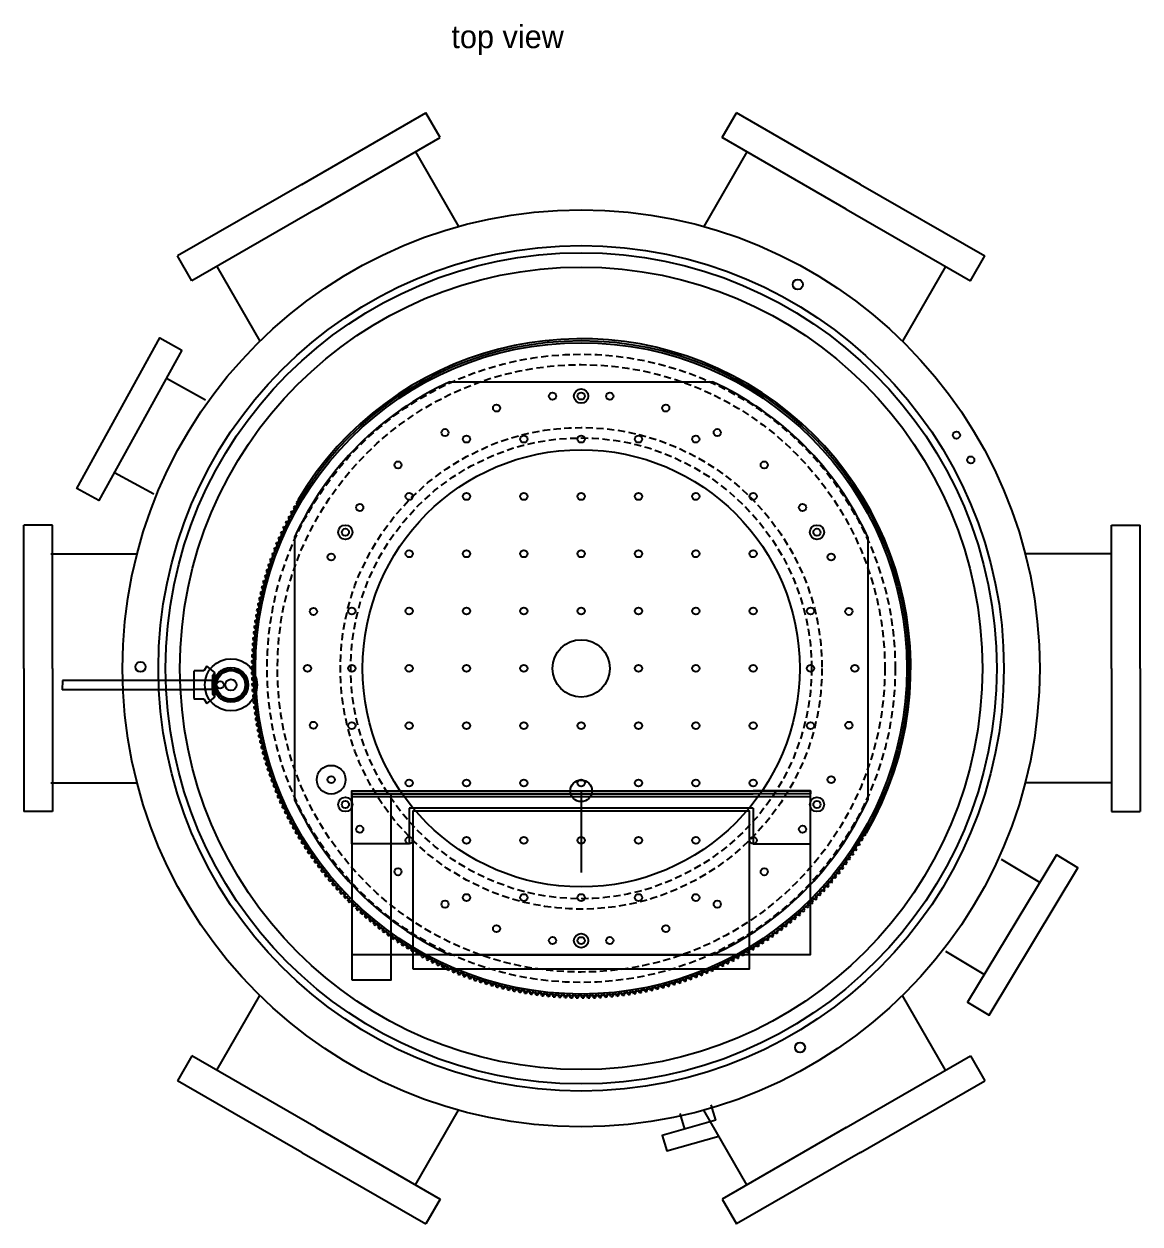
# Model space of a CAD drawing. Header units: inches. Extents: x -116 to 250, y -285 to 80.
# Drawn here: x -25.51 to 13.44, y -285.19 to -243.32 of the extents above; entities that cross this region are included whole.
import ezdxf

# ---------------------------------------------------------------- set-up
doc = ezdxf.new("R2010")
doc.units = ezdxf.units.IN
doc.header["$MEASUREMENT"] = 0
doc.linetypes.add('DASHED2', pattern=[0.375, 0.25, -0.125])
doc.linetypes.add('HIDDEN2', pattern=[0.1875, 0.125, -0.0625])

# ---------------------------------------------------------------- blocks, each defined once
blk = doc.blocks.new('*U36')
at = {"color": 4}
blk.add_arc((-7.99, -8.151), 11.5, 45.4038, 45.7334, dxfattribs=at)
for points in [[(0.037, 0.084), (-0.004, 0.061), (-0.044, 0.036), (-0.084, 0.01)], [(0.084, 0.038), (0.061, -0.003), (0.037, -0.044), (0.012, -0.084)]]:
    blk.add_open_spline(points, degree=3, dxfattribs=at)
blk = doc.blocks.new('*U37')
at = {"color": 0, "linetype": 'ByBlock', "lineweight": -2, "transparency": 16777216}
for p, rotation in [((78.687, -95.994), 49.27374301674811), ((78.887, -95.979), 48.26815642456929), ((79.087, -95.967), 47.26256983239065), ((79.287, -95.959), 46.2569832402122), ((79.487, -95.954), 45.25139664803376), ((79.687, -95.953), 44.24581005585532), ((79.888, -95.956), 43.24022346367686), ((80.088, -95.961), 42.23463687149859), ((80.288, -95.971), 41.22905027932033), ((80.488, -95.984), 40.2234636871417), ((76.523, -96.39), 60.33519553071336), ((76.716, -96.337), 59.32960893853489), ((76.91, -96.287), 58.32402234635626), ((77.105, -96.241), 57.31843575417746), ((77.3, -96.198), 56.31284916199867), ((77.497, -96.158), 55.30726256982003), ((77.694, -96.122), 54.3016759776414), ((77.891, -96.089), 53.29608938546278), ((78.09, -96.06), 52.29050279328433), ((78.288, -96.035), 51.28491620110571), ((78.487, -96.013), 50.27932960892691), ((80.688, -96), 39.21787709496306), ((80.887, -96.02), 38.2122905027848), ((81.086, -96.044), 37.20670391060654), ((81.284, -96.071), 36.20111731842791), ((81.482, -96.101), 35.19553072624909), ((81.68, -96.135), 34.18994413407047), ((81.877, -96.172), 33.18435754189184), ((82.073, -96.213), 32.1787709497134), ((82.268, -96.257), 31.17318435753512), ((82.463, -96.305), 30.16759776535685), ((82.656, -96.356), 29.16201117317822), ((82.849, -96.41), 28.15642458099977), ((75.386, -96.78), 66.36871508378475), ((75.573, -96.706), 65.36312849160593), ((75.76, -96.637), 64.35754189942732), ((75.949, -96.57), 63.35195530724869), ((76.139, -96.507), 62.34636871507007), ((76.331, -96.447), 61.3407821228916), ((83.041, -96.468), 27.15083798882151), ((83.232, -96.529), 26.14525139664289), ((83.421, -96.594), 25.13966480446408), ((83.61, -96.662), 24.1340782122856), ((83.797, -96.733), 23.12849162010716), ((83.983, -96.807), 22.12290502792853), ((74.475, -97.194), 71.39664804467787), ((74.654, -97.105), 70.3910614524998), ((74.835, -97.019), 69.38547486032115), ((75.017, -96.936), 68.37988826814237), ((75.201, -96.856), 67.37430167596357), ((84.168, -96.885), 21.11731843574972), ((84.351, -96.966), 20.11173184357129), ((84.533, -97.05), 19.10614525139301), ((84.713, -97.137), 18.10055865921494), ((84.892, -97.228), 17.09497206703686), ((73.774, -97.582), 75.41899441339186), ((73.946, -97.481), 74.41340782121304), ((74.121, -97.382), 73.40782122903461), ((74.297, -97.287), 72.40223463685615), ((85.069, -97.321), 16.08938547485838), ((85.245, -97.418), 15.08379888267958), ((85.418, -97.517), 14.07821229050075), ((85.59, -97.62), 13.07262569832194), ((73.102, -98.019), 79.44134078210618), ((73.267, -97.905), 78.43575418992792), ((73.434, -97.795), 77.43016759774946), ((73.603, -97.687), 76.42458100557066), ((85.761, -97.726), 12.06703910614318), ((85.929, -97.835), 11.06145251396437), ((86.095, -97.946), 10.05586592178589), ((86.259, -98.061), 9.05027932960782), ((72.619, -98.376), 82.45810055864187), ((72.778, -98.254), 81.45251396646343), ((72.939, -98.135), 80.44692737428481), ((86.422, -98.178), 8.04469273742973), ((86.582, -98.299), 7.039106145251279), ((86.74, -98.422), 6.033519553072465), ((72.006, -98.892), 86.48044692735569), ((72.156, -98.759), 85.47486033517688), ((72.308, -98.629), 84.46927374299825), ((72.462, -98.501), 83.46368715082018), ((86.896, -98.547), 5.027932960893711), ((87.05, -98.676), 4.022346368714788), ((87.201, -98.807), 3.016759776536228), ((71.57, -99.306), 89.49720670389155), ((71.713, -99.165), 88.49162011171276), ((71.858, -99.027), 87.48603351953413), ((87.35, -98.941), 2.011173184357352), ((87.497, -99.077), 1.005586592178477), ((71.292, -99.594), 91.508379888249), ((71.43, -99.449), 90.50279329607037), ((70.895, -100.045), 94.52513966478506), ((71.025, -99.892), 93.51955307260626), ((71.157, -99.742), 92.51396648042747), ((70.522, -100.516), 97.54189944132077), ((70.643, -100.357), 96.53631284914194), ((70.768, -100.2), 95.53072625696352), ((70.287, -100.84), 99.55307262567749), ((70.403, -100.677), 98.54748603349903), ((69.956, -101.342), 102.5698324022139), ((70.063, -101.173), 101.5642458100351), ((70.174, -101.006), 100.5586592178563), ((69.751, -101.686), 104.5810055865708), ((69.852, -101.513), 103.5754189943924), ((69.466, -102.215), 107.5977653631067), ((69.557, -102.037), 106.5921787709282), ((69.653, -101.861), 105.5865921787496), ((69.291, -102.576), 109.6089385474638), ((69.377, -102.395), 108.6033519552851), ((69.129, -102.942), 111.6201117318208), ((69.208, -102.758), 110.6145251396422), ((68.911, -103.502), 114.636871508356), ((68.98, -103.314), 113.6312849161777), ((69.053, -103.128), 112.6256983239995), ((68.782, -103.881), 116.648044692713), ((68.845, -103.691), 115.6424581005344), ((68.666, -104.265), 118.6592178770709), ((68.722, -104.073), 117.6536312848919), ((68.564, -104.652), 120.6703910614278), ((68.613, -104.458), 119.6648044692495), ((68.476, -105.043), 122.681564245785), ((68.518, -104.847), 121.6759776536064), ((68.401, -105.437), 124.6927374301419), ((68.437, -105.24), 123.6871508379635), ((68.315, -106.032), 127.7094972066773), ((68.34, -105.833), 126.7039106144988), ((68.369, -105.635), 125.6983240223203), ((68.275, -106.43), 129.7206703910343), ((68.293, -106.231), 128.7150837988559), ((68.249, -106.83), 131.7318435753912), ((68.26, -106.63), 130.7262569832128), ((68.237, -107.23), 133.7430167597764), ((68.242, -107.03), 132.7374301675978), ((68.237, -107.431), 134.748603351955), ((68.24, -107.631), 135.7541899441338), ((68.246, -107.831), 136.7597765363123), ((68.256, -108.031), 137.7653631284909), ((68.269, -108.231), 138.7709497206694), ((68.286, -108.431), 139.7765363128478), ((68.307, -108.63), 140.7821229050263), ((68.331, -108.829), 141.7877094972045), ((68.358, -109.028), 142.7932960893831), ((68.389, -109.225), 143.7988826815618), ((68.423, -109.423), 144.8044692737402), ((68.461, -109.62), 145.8100558659189), ((68.502, -109.816), 146.8156424580975), ((68.547, -110.011), 147.8212290502761), ((68.595, -110.205), 148.8268156424546), ((68.647, -110.399), 149.832402234633), ((68.701, -110.592), 150.8379888268115), ((68.76, -110.783), 151.8435754189901), ((68.821, -110.974), 152.8491620111685), ((68.886, -111.163), 153.8547486033466), ((68.955, -111.352), 154.8603351955249), ((69.026, -111.539), 155.8659217877037), ((69.101, -111.725), 156.8715083798822), ((69.179, -111.909), 157.8770949720606), ((69.26, -112.092), 158.8826815642392), ((69.345, -112.274), 159.8882681564174), ((69.433, -112.454), 160.8938547485958), ((69.523, -112.632), 161.8994413407746), ((69.617, -112.809), 162.9050279329532), ((69.715, -112.985), 163.9106145251315), ((69.815, -113.158), 164.91620111731), ((69.918, -113.33), 165.9217877094884), ((70.024, -113.5), 166.9273743016669), ((70.133, -113.668), 167.9329608938456), ((70.245, -113.834), 168.9385474860243), ((70.36, -113.998), 169.9441340782028), ((70.478, -114.16), 170.9497206703814), ((70.598, -114.32), 171.9553072625602), ((70.722, -114.478), 172.9608938547385), ((70.848, -114.633), 173.9664804469171), ((70.977, -114.787), 174.9720670390959), ((71.108, -114.938), 175.9776536312746), ((71.243, -115.086), 176.9832402234532), ((71.379, -115.233), 177.988826815632), ((71.519, -115.377), 178.9944134078103), ((71.66, -115.518), 180)]:
    blk.add_blockref('*U36', p, dxfattribs=dict(at, rotation=rotation))
blk.add_blockref('*U36', (87.641, -99.216), dxfattribs=at)

msp = doc.modelspace()

# ---------------------------------------------------------------- linework, layer by layer
for p, q in [((-15.81369, -248.91616), (-11.48356, -246.41616)), ((-10.98356, -247.28219), (-11.48356, -246.41616)), ((-1.14382, -247.28219), (-0.64382, -246.41616)), ((3.68631, -248.91616), (-0.64382, -246.41616)), ((-15.31369, -249.78219), (-10.98356, -247.28219)), ((3.18631, -249.78219), (-1.14382, -247.28219)), ((-11.84959, -247.78219), (-10.34555, -250.38725)), ((-0.27779, -247.78219), (-1.78182, -250.38725)), ((-0.27779, -247.78219), (-1.78182, -250.38725)), ((-15.81369, -248.91616), (-20.14382, -251.41616)), ((3.68631, -248.91616), (8.01644, -251.41616)), ((-15.31369, -249.78219), (-19.64382, -252.28219)), ((3.18631, -249.78219), (7.51644, -252.28219)), ((-19.64382, -252.28219), (-20.14382, -251.41616)), ((7.51644, -252.28219), (8.01644, -251.41616)), ((-18.77779, -251.78219), (-17.27376, -254.38725)), ((6.65041, -251.78219), (5.14638, -254.38725)), ((6.65041, -251.78219), (5.14638, -254.38725)), ((-20.53808, -255.68195), (-19.16978, -256.43637)), ((-22.20964, -256.90143), (-22.20964, -256.90143)), ((-22.3487, -258.96587), (-20.9804, -259.72029)), ((-25.50501, -265.80366), (-25.50501, -260.80366)), ((-24.50501, -260.80366), (-25.50501, -260.80366)), ((-24.50501, -265.80366), (-24.50501, -260.80366)), ((12.43631, -265.80366), (12.43631, -260.80366)), ((12.43631, -260.80366), (13.43631, -260.80366)), ((13.43631, -265.80366), (13.43631, -260.80366)), ((-24.56369, -261.80366), (-21.55562, -261.80366)), ((12.43631, -261.80366), (9.42825, -261.80366)), ((12.43631, -261.80366), (9.42825, -261.80366)), ((-25.50501, -265.80366), (-25.50501, -270.80366)), ((-24.50501, -265.80366), (-24.50501, -270.80366)), ((-19.12851, -265.72841), (-19.23521, -265.88845)), ((-18.84938, -265.94849), (-19.12851, -265.72841)), ((12.43631, -265.80366), (12.43631, -270.80366)), ((13.43631, -265.80366), (13.43631, -270.80366)), ((-19.56316, -265.88845), (-19.58284, -265.90813)), ((-19.58284, -265.90813), (-19.58284, -266.85301)), ((-19.56316, -266.22309), (-19.58284, -266.20341)), ((-19.23521, -265.88845), (-19.56316, -265.88845)), ((-18.93324, -266.22309), (-19.56316, -266.22309)), ((-19.56316, -266.53805), (-19.56316, -266.22309)), ((-18.93324, -266.22309), (-18.91355, -266.20341)), ((-18.93324, -266.53805), (-18.93324, -266.22309)), ((-18.91355, -266.04495), (-18.84938, -265.94849)), ((-18.91355, -266.7162), (-18.91355, -266.04495)), ((-18.84938, -266.81266), (-18.84938, -265.94849)), ((-19.58284, -266.55774), (-19.56316, -266.53805)), ((-18.93324, -266.53805), (-19.56316, -266.53805)), ((-18.91355, -266.55774), (-18.93324, -266.53805)), ((-19.58284, -266.85301), (-19.56316, -266.8727)), ((-19.56316, -266.8727), (-19.23521, -266.8727)), ((-19.23521, -266.8727), (-19.12851, -267.03274)), ((-19.12851, -267.03274), (-18.84938, -266.81266)), ((-18.84938, -266.81266), (-18.91355, -266.7162)), ((-24.56369, -269.80366), (-21.55562, -269.80366)), ((12.43631, -269.80366), (9.42825, -269.80366)), ((12.43631, -269.80366), (9.42825, -269.80366)), ((-24.50501, -270.80366), (-25.50501, -270.80366)), ((12.43631, -270.80366), (13.43631, -270.80366)), ((9.93917, -273.27799), (8.60166, -272.47022)), ((8.00052, -276.488), (6.66302, -275.68023)), ((-18.77779, -279.82513), (-17.27376, -277.22007)), ((6.65041, -279.82513), (5.14638, -277.22007)), ((-19.64382, -279.32513), (-20.14382, -280.19115)), ((-15.31369, -281.82513), (-19.64382, -279.32513)), ((3.18631, -281.82513), (7.51644, -279.32513)), ((7.51644, -279.32513), (8.01644, -280.19115)), ((-15.81369, -282.69115), (-20.14382, -280.19115)), ((3.68631, -282.69115), (8.01644, -280.19115)), ((-11.84959, -283.82513), (-10.34555, -281.22007)), ((-2.45004, -281.87984), (-2.60375, -281.33875)), ((-0.27779, -283.82513), (-1.78182, -281.22007)), ((-1.36786, -281.57242), (-1.52157, -281.03133)), ((-15.31369, -281.82513), (-10.98356, -284.32513)), ((3.18631, -281.82513), (-1.14382, -284.32513)), ((-15.81369, -282.69115), (-11.48356, -285.19115)), ((3.68631, -282.69115), (-0.64382, -285.19115)), ((-10.98356, -284.32513), (-11.48356, -285.19115)), ((-1.14382, -284.32513), (-0.64382, -285.19115))]:
    msp.add_line(p, q)
at = {"color": 3}
for p, q in [((-10.64626, -255.80366), (-1.48111, -255.80366)), ((-16.06369, -261.22108), (-16.06369, -270.38623)), ((3.93631, -261.22108), (3.93631, -270.38623)), ((-10.64626, -275.80366), (-1.48111, -275.80366))]:
    msp.add_line(p, q, dxfattribs=at)
at = {"color": 4}
for p, q in [((-15.83558, -260.0047), (-15.95339, -259.93478)), ((3.77638, -271.48617), (3.89501, -271.55468))]:
    msp.add_line(p, q, dxfattribs=at)
at = {"color": 7}
for p, q in [((-24.15771, -266.22309), (-24.1702, -266.55774)), ((-19.56316, -266.22309), (-24.15771, -266.22309)), ((-19.58284, -266.55774), (-24.1702, -266.55774))]:
    msp.add_line(p, q, dxfattribs=at)
at = {"color": 50}
msp.add_line((-6.06369, -270.07701), (-6.06369, -272.93108), dxfattribs=at)
for points in [[(-19.99489, -254.69677), (-22.89189, -259.95104), (-23.65814, -259.52857), (-20.76114, -254.27429)], [(10.52076, -272.31499), (7.41892, -277.451), (8.16793, -277.90335), (11.26976, -272.76734)]]:
    msp.add_lwpolyline(points, close=True)
for points in [[(-14.06369, -270.07701), (1.93631, -270.07701), (1.93631, -270.17701), (-14.06369, -270.17701)], [(-14.06369, -276.67701), (-12.68869, -276.67701), (-12.68869, -270.17701), (-14.06369, -270.17701)], [(-14.06369, -275.79201), (1.93631, -275.79201), (1.93631, -270.29201), (-14.06369, -270.29201)], [(-11.93869, -276.29201), (-0.18869, -276.29201), (-0.18869, -270.79201), (-11.93869, -270.79201)]]:
    msp.add_lwpolyline(points, close=True, dxfattribs=at)
for points in [[(-12.06369, -270.67701), (-12.06369, -271.92701), (-14.06369, -271.92701), (-14.06369, -270.07701), (-12.06369, -270.07701)], [(-14.06369, -270.67701), (-14.06369, -270.17701), (-0.06369, -270.17701)], [(-0.06369, -270.67701), (-0.06369, -271.92701), (1.93631, -271.92701), (1.93631, -270.07701), (-0.06369, -270.07701)], [(-0.06369, -270.67701), (-12.06369, -270.67701)]]:
    msp.add_lwpolyline(points, dxfattribs=at)
msp.add_lwpolyline([(-1.36786, -281.57242), (-3.23162, -282.10186), (-3.07791, -282.64296), (-1.25869, -282.12616)])
for centre, radius in [((-6.06369, -265.80366), 16), ((-6.06369, -265.80366), 14.75), ((-6.06369, -265.80366), 14.5), ((-6.06369, -265.80366), 14), ((1.49321, -252.41162), 0.175), ((7.03049, -257.66638), 0.125), ((7.53049, -258.5324), 0.125), ((-21.43864, -265.7526), 0.175), ((-18.28363, -266.38057), 0.91023), ((-18.28363, -266.38057), 0.60531), ((-18.28363, -266.38057), 0.53878), ((-18.28363, -266.38057), 0.5), ((-18.28363, -266.38057), 0.19685), ((1.57381, -279.0322), 0.175)]:
    msp.add_circle(centre, radius)
at = {"color": 4}
for centre, radius in [((-6.06369, -265.80366), 11.43645), ((-6.06369, -265.80366), 11.363), ((-7.06194, -256.30597), 0.125), ((-6.06369, -256.30366), 0.25), ((-5.06544, -256.30597), 0.125), ((-9.0148, -256.72107), 0.125), ((-3.11258, -256.72107), 0.125), ((-10.81369, -257.57642), 0.125), ((-1.31369, -257.57642), 0.125), ((-6.06369, -265.80366), 7.625), ((-12.45389, -258.70662), 0.125), ((0.32651, -258.70662), 0.125), ((-13.7898, -260.19031), 0.125), ((1.66242, -260.19031), 0.125), ((-14.29093, -261.05366), 0.25), ((2.16355, -261.05366), 0.25), ((-14.78805, -261.91932), 0.125), ((2.66067, -261.91932), 0.125), ((-15.405, -263.8181), 0.125), ((3.27762, -263.8181), 0.125), ((-15.61369, -265.80366), 0.125), ((3.48631, -265.80366), 0.125), ((-15.405, -267.78921), 0.125), ((3.27762, -267.78921), 0.125), ((-14.78805, -269.68799), 0.125), ((2.66067, -269.68799), 0.125), ((-14.29093, -270.55366), 0.25), ((2.16355, -270.55366), 0.25), ((-13.7898, -271.41701), 0.125), ((1.66242, -271.41701), 0.125), ((-12.45389, -272.90069), 0.125), ((0.32651, -272.90069), 0.125), ((-10.81369, -274.0309), 0.125), ((-1.31369, -274.0309), 0.125), ((-9.0148, -274.88625), 0.125), ((-6.06369, -275.30366), 0.25), ((-3.11258, -274.88625), 0.125), ((-7.06194, -275.30134), 0.125), ((-5.06544, -275.30134), 0.125)]:
    msp.add_circle(centre, radius, dxfattribs=at)
at = {"color": 4, "linetype": 'DASHED2'}
for radius in [10.9601, 10.59791, 8.4021, 8.0399]:
    msp.add_circle((-6.06369, -265.80366), radius, dxfattribs=at)
at = {"color": 3}
for centre, radius in [((-6.06369, -256.30366), 0.125), ((-10.06369, -257.80366), 0.125), ((-8.06369, -257.80366), 0.125), ((-6.06369, -257.80366), 0.125), ((-4.06369, -257.80366), 0.125), ((-2.06369, -257.80366), 0.125), ((-12.06369, -259.80366), 0.125), ((-10.06369, -259.80366), 0.125), ((-8.06369, -259.80366), 0.125), ((-6.06369, -259.80366), 0.125), ((-4.06369, -259.80366), 0.125), ((-2.06369, -259.80366), 0.125), ((-0.06369, -259.80366), 0.125), ((-14.29093, -261.05366), 0.125), ((2.16355, -261.05366), 0.125), ((-12.06369, -261.80366), 0.125), ((-10.06369, -261.80366), 0.125), ((-8.06369, -261.80366), 0.125), ((-6.06369, -261.80366), 0.125), ((-4.06369, -261.80366), 0.125), ((-2.06369, -261.80366), 0.125), ((-0.06369, -261.80366), 0.125), ((-14.06369, -263.80366), 0.125), ((-12.06369, -263.80366), 0.125), ((-10.06369, -263.80366), 0.125), ((-8.06369, -263.80366), 0.125), ((-6.06369, -263.80366), 0.125), ((-4.06369, -263.80366), 0.125), ((-2.06369, -263.80366), 0.125), ((-0.06369, -263.80366), 0.125), ((1.93631, -263.80366), 0.125), ((-6.06369, -265.80366), 1), ((-14.06369, -265.80366), 0.125), ((-12.06369, -265.80366), 0.125), ((-10.06369, -265.80366), 0.125), ((-8.06369, -265.80366), 0.125), ((-4.06369, -265.80366), 0.125), ((-2.06369, -265.80366), 0.125), ((-0.06369, -265.80366), 0.125), ((1.93631, -265.80366), 0.125), ((-18.65863, -266.38057), 0.125), ((-14.06369, -267.80366), 0.125), ((-12.06369, -267.80366), 0.125), ((-10.06369, -267.80366), 0.125), ((-8.06369, -267.80366), 0.125), ((-6.06369, -267.80366), 0.125), ((-4.06369, -267.80366), 0.125), ((-2.06369, -267.80366), 0.125), ((-0.06369, -267.80366), 0.125), ((1.93631, -267.80366), 0.125), ((-12.06369, -269.80366), 0.125), ((-10.06369, -269.80366), 0.125), ((-8.06369, -269.80366), 0.125), ((-6.06369, -269.80366), 0.125), ((-4.06369, -269.80366), 0.125), ((-2.06369, -269.80366), 0.125), ((-0.06369, -269.80366), 0.125), ((-14.29093, -270.55366), 0.125), ((2.16355, -270.55366), 0.125), ((-12.06369, -271.80366), 0.125), ((-10.06369, -271.80366), 0.125), ((-8.06369, -271.80366), 0.125), ((-6.06369, -271.80366), 0.125), ((-4.06369, -271.80366), 0.125), ((-2.06369, -271.80366), 0.125), ((-0.06369, -271.80366), 0.125), ((-10.06369, -273.80366), 0.125), ((-8.06369, -273.80366), 0.125), ((-6.06369, -273.80366), 0.125), ((-4.06369, -273.80366), 0.125), ((-2.06369, -273.80366), 0.125), ((-6.06369, -275.30366), 0.125)]:
    msp.add_circle(centre, radius, dxfattribs=at)
at = {"linetype": 'HIDDEN2'}
msp.add_circle((-18.28363, -266.38057), 0.59055, dxfattribs=at)
at = {"color": 50}
for centre, radius in [((-14.78805, -269.68799), 0.5), ((-6.06369, -270.07701), 0.375)]:
    msp.add_circle(centre, radius, dxfattribs=at)
at = {"color": 4}
msp.add_arc((-6.06369, -265.80366), 11.5, 329.994124, 149.313719, dxfattribs=at)
at = {"color": 3}
for start, end in [(114.619977, 155.380023), (24.619977, 65.380023), (204.619977, 245.380023), (294.619977, 335.380023)]:
    msp.add_arc((-6.06369, -265.80366), 11, start, end, dxfattribs=at)

# ---------------------------------------------------------------- block references
at = {"color": 4, "rotation": 104.0853014914152}
msp.add_blockref('*U37', (-90.81858, -369.18926), dxfattribs=at)

# ---------------------------------------------------------------- texts
at = {"color": 50, "insert": (-10.59235, -243.36403), "char_height": 0.8, "width": 5.6578593, "attachment_point": 1}
msp.add_mtext('top view', dxfattribs=at)

doc.saveas('drawing.dxf')
